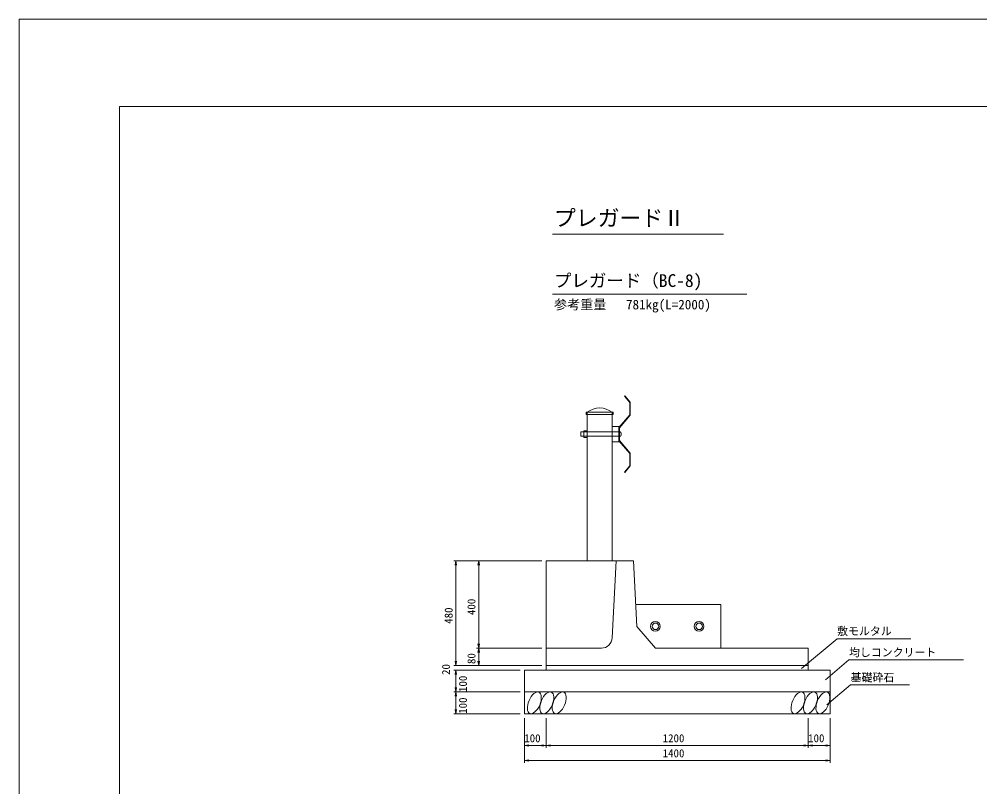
# Model space of a CAD drawing. Units: millimetres on the paper. Extents: x 0 to 841, y 0 to 594.
# Drawn here: x 0 to 220, y 418.3 to 594 of the extents above; entities that cross this region are included whole.
import ezdxf
from ezdxf.enums import TextEntityAlignment as Align

# ---------------------------------------------------------------- set-up
doc = ezdxf.new("R2010")
doc.units = ezdxf.units.MM
for name, color, linetype, lineweight in [('D-STR-DIM（寸法）', 7, 'Continuous', 18), ('D-STR-HTXT（旗揚げ）', 7, 'Continuous', 18), ('D-STR-STRn（構造物）', 7, 'Continuous', 18), ('D-STR（構造物外形線）', 1, 'Continuous', 18), ('D-TTL(外枠）', 2, 'Continuous', 18), ('DEFPOINTS_2', 8, 'Continuous', 18)]:
    doc.layers.add(name, color=color, linetype=linetype, lineweight=lineweight)
doc.layers.add('D-STR-TXT（文字）', color=7, linetype='Continuous')
doc.layers.add('D-TTL-TXT（文字）', color=7, linetype='Continuous')
doc.styles.add('ＭＳ ゴシック', font='')
doc.styles.get('ＭＳ ゴシック').set_extended_font_data('MS Gothic')

msp = doc.modelspace()

# ---------------------------------------------------------------- linework, layer by layer
at = {"layer": 'D-STR-DIM（寸法）'}
for p, q in [((119.677, 470.012), (99.49, 470.012)), ((99.823, 469.012), (99.99, 470.012)), ((99.99, 470.012), (100.157, 469.012)), ((99.99, 470.012), (99.99, 469.012)), ((99.99, 469.012), (99.99, 447.012)), ((119.677, 470.012), (104.712, 470.012)), ((105.045, 469.012), (105.212, 470.012)), ((105.212, 470.012), (105.379, 469.012)), ((105.212, 470.012), (105.212, 469.012)), ((105.212, 469.012), (105.212, 451.012)), ((105.212, 450.012), (105.045, 451.012)), ((105.379, 451.012), (105.212, 450.012)), ((105.212, 450.012), (105.212, 451.012)), ((119.677, 450.012), (104.712, 450.012)), ((119.677, 450.012), (104.712, 450.012)), ((105.045, 449.012), (105.212, 450.012)), ((105.212, 450.012), (105.379, 449.012)), ((105.212, 450.012), (105.212, 449.012)), ((105.212, 449.012), (105.212, 447.012)), ((99.99, 446.012), (99.823, 447.012)), ((99.99, 446.012), (99.823, 447.012)), ((99.99, 447.012), (99.99, 448.012)), ((100.157, 447.012), (99.99, 446.012)), ((99.99, 446.012), (99.99, 447.012)), ((100.157, 447.012), (99.99, 446.012)), ((99.99, 446.012), (99.99, 447.012)), ((105.212, 446.012), (105.045, 447.012)), ((105.379, 447.012), (105.212, 446.012)), ((105.212, 446.012), (105.212, 447.012)), ((119.677, 446.012), (99.49, 446.012)), ((119.677, 446.012), (99.49, 446.012)), ((114.677, 445.012), (99.49, 445.012)), ((114.677, 445.012), (99.49, 445.012)), ((99.823, 444.012), (99.99, 445.012)), ((99.823, 444.012), (99.99, 445.012)), ((99.99, 445.012), (100.157, 444.012)), ((99.99, 445.012), (99.99, 444.012)), ((99.99, 445.012), (100.157, 444.012)), ((99.99, 445.012), (99.99, 444.012)), ((119.677, 446.012), (104.712, 446.012)), ((99.99, 444.012), (99.99, 441.012)), ((99.99, 444.012), (99.99, 443.012)), ((114.677, 440.012), (99.49, 440.012)), ((114.677, 440.012), (99.49, 440.012)), ((99.99, 440.012), (99.823, 441.012)), ((99.823, 439.012), (99.99, 440.012)), ((100.157, 441.012), (99.99, 440.012)), ((99.99, 440.012), (99.99, 441.012)), ((99.99, 440.012), (100.157, 439.012)), ((99.99, 440.012), (99.99, 439.012)), ((99.99, 436.012), (99.99, 439.012)), ((99.99, 435.012), (99.823, 436.012)), ((100.157, 436.012), (99.99, 435.012)), ((99.99, 435.012), (99.99, 436.012)), ((114.677, 435.012), (99.49, 435.012)), ((115.677, 434.012), (115.677, 427.228)), ((115.677, 434.012), (115.677, 423.788)), ((120.677, 434.012), (120.677, 427.228)), ((120.677, 434.012), (120.677, 427.228)), ((180.677, 434.012), (180.677, 427.228)), ((180.677, 434.012), (180.677, 427.228)), ((185.677, 434.012), (185.677, 427.228)), ((185.677, 434.012), (185.677, 423.788)), ((115.677, 427.728), (116.677, 427.895)), ((116.677, 427.562), (115.677, 427.728)), ((115.677, 427.728), (116.677, 427.728)), ((116.677, 427.728), (119.677, 427.728)), ((119.677, 427.895), (120.677, 427.728)), ((120.677, 427.728), (119.677, 427.562)), ((120.677, 427.728), (119.677, 427.728)), ((120.677, 427.728), (121.677, 427.895)), ((121.677, 427.562), (120.677, 427.728)), ((120.677, 427.728), (121.677, 427.728)), ((121.677, 427.728), (179.677, 427.728)), ((179.677, 427.895), (180.677, 427.728)), ((180.677, 427.728), (179.677, 427.562)), ((180.677, 427.728), (179.677, 427.728)), ((180.677, 427.728), (181.677, 427.895)), ((181.677, 427.562), (180.677, 427.728)), ((180.677, 427.728), (181.677, 427.728)), ((184.677, 427.728), (181.677, 427.728)), ((184.677, 427.895), (185.677, 427.728)), ((185.677, 427.728), (184.677, 427.562)), ((185.677, 427.728), (184.677, 427.728)), ((115.677, 424.288), (116.677, 424.455)), ((116.677, 424.122), (115.677, 424.288)), ((115.677, 424.288), (116.677, 424.288)), ((184.677, 424.288), (116.677, 424.288)), ((184.677, 424.455), (185.677, 424.288)), ((185.677, 424.288), (184.677, 424.122)), ((185.677, 424.288), (184.677, 424.288))]:
    msp.add_line(p, q, dxfattribs=at)
at = {"layer": 'D-STR-HTXT（旗揚げ）'}
for p, q in [((122.098, 544.802), (161.306, 544.802)), ((122.098, 531.077), (166.636, 531.077)), ((179.168, 445.371), (187.291, 452.181)), ((204.147, 452.181), (187.291, 452.181)), ((184.589, 442.785), (190.005, 447.325)), ((216.229, 447.325), (190.005, 447.325)), ((184.968, 437.046), (190.384, 441.585)), ((203.857, 441.585), (190.384, 441.585))]:
    msp.add_line(p, q, dxfattribs=at)
at = {"layer": 'D-STR-STRn（構造物）'}
for p, q in [((138.597, 507.687), (138.684, 507.762)), ((138.597, 507.687), (139.819, 506.262)), ((138.684, 507.762), (139.935, 506.304)), ((139.819, 506.262), (139.819, 503.43)), ((139.935, 506.304), (139.935, 503.387)), ((136.034, 504.012), (129.819, 504.012)), ((129.819, 504.012), (129.819, 503.512)), ((130.07, 504.012), (130.07, 470.012)), ((135.784, 504.012), (135.784, 470.012)), ((136.034, 504.012), (136.034, 503.512)), ((136.034, 503.512), (129.819, 503.512)), ((139.819, 503.43), (137.319, 500.513)), ((139.935, 503.387), (137.434, 500.471)), ((128.569, 499.512), (137.434, 499.512)), ((128.569, 499.512), (128.569, 498.512)), ((129.269, 499.762), (130.07, 499.762)), ((129.269, 499.762), (129.269, 498.262)), ((135.784, 500.762), (137.319, 500.762)), ((137.319, 500.762), (137.319, 497.262)), ((137.319, 500.513), (137.319, 497.511)), ((137.434, 500.471), (137.434, 497.554)), ((128.569, 498.512), (137.434, 498.512)), ((129.269, 498.262), (130.07, 498.262)), ((135.784, 497.262), (137.319, 497.262)), ((137.319, 497.511), (139.819, 494.595)), ((137.434, 497.554), (139.935, 494.637)), ((139.819, 494.595), (139.819, 491.763)), ((139.935, 494.637), (139.935, 491.721)), ((139.819, 491.763), (138.597, 490.337)), ((139.935, 491.721), (138.684, 490.262)), ((138.597, 490.337), (138.684, 490.262)), ((185.677, 445.012), (115.677, 445.012)), ((115.677, 445.012), (115.677, 435.012)), ((120.677, 446.012), (120.677, 445.012)), ((180.677, 446.012), (180.677, 445.012)), ((185.677, 445.012), (185.677, 435.012)), ((185.677, 440.012), (115.677, 440.012)), ((185.677, 435.012), (115.677, 435.012))]:
    msp.add_line(p, q, dxfattribs=at)
for centre, radius, start, end in [((132.927, 500.43), 4.583, 51.4244, 128.57564), ((137.184, 499.012), 0.65, 292.62005, 67.37991)]:
    msp.add_arc(centre, radius, start, end, dxfattribs=at)
for centre in [(117.96, 437.512), (120.812, 437.512), (123.663, 437.512), (178.339, 437.512), (181.19, 437.512), (184.042, 437.512)]:
    msp.add_ellipse(centre, major_axis=(1.03, 2.445), ratio=0.500113, dxfattribs=at)
at = {"layer": 'D-STR（構造物外形線）'}
for p, q in [((120.677, 446.012), (120.677, 470.012)), ((120.677, 470.012), (136.677, 470.012)), ((136.677, 470.012), (135.796, 452.387)), ((136.677, 470.012), (140.677, 470.012)), ((140.677, 470.012), (141.427, 455.012)), ((160.677, 460.012), (141.177, 460.012)), ((160.677, 460.012), (160.677, 450.012)), ((141.427, 455.012), (145.677, 450.012)), ((120.677, 450.012), (133.299, 450.012)), ((145.677, 450.012), (180.677, 450.012)), ((180.677, 446.012), (180.677, 450.012)), ((120.677, 446.012), (180.677, 446.012))]:
    msp.add_line(p, q, dxfattribs=at)
for centre, radius in [((145.677, 455.012), 1.125), ((145.677, 455.012), 0.75), ((155.677, 455.012), 1.125), ((155.677, 455.012), 0.75)]:
    msp.add_circle(centre, radius, dxfattribs=at)
msp.add_arc((133.299, 452.512), 2.5, 270, 357.13759, dxfattribs=at)
at = {"layer": 'D-TTL(外枠）'}
for p, q in [((23, 574), (818, 574)), ((23, 20), (23, 574))]:
    msp.add_line(p, q, dxfattribs=at)
at = {"layer": 'DEFPOINTS_2'}
for p, q in [((0, 594), (841, 594)), ((0, 0), (0, 594))]:
    msp.add_line(p, q, dxfattribs=at)

# ---------------------------------------------------------------- texts
at = {"layer": 'D-STR-DIM（寸法）', "style": 'ＭＳ ゴシック'}
for s, p in [('400', (105.012, 457.588)), ('480', (99.79, 455.588)), ('80', (105.012, 446.382)), ('20', (99.19, 443.875)), ('100', (103.066, 439.981)), ('100', (103.066, 434.981))]:
    msp.add_text(s, height=1.833, rotation=90, dxfattribs=at).set_placement(p, align=Align.BOTTOM_LEFT)
for s, p in [('100', (115.645, 427.928)), ('1200', (147.333, 427.928)), ('100', (180.645, 427.928)), ('1400', (147.333, 424.488))]:
    msp.add_text(s, height=1.833, dxfattribs=at).set_placement(p, align=Align.BOTTOM_LEFT)
at = {"layer": 'D-STR-TXT（文字）', "style": 'ＭＳ ゴシック'}
for s, p in [('敷モルタル', (187.291, 452.434)), ('均しコンクリート', (190.005, 447.577)), ('基礎砕石', (190.384, 441.838))]:
    msp.add_text(s, height=1.833, dxfattribs=at).set_placement(p, align=Align.BOTTOM_LEFT)
at = {"layer": 'D-TTL-TXT（文字）', "style": 'ＭＳ ゴシック'}
for s, height, p in [('プレガードⅡ', 3.666, (122.449, 545.546)), ('プレガード（BC-8)', 2.933, (122.449, 531.82)), ('参考重量\u3000 781kg(L=2000)', 2.199, (122.449, 526.916))]:
    msp.add_text(s, height=height, dxfattribs=at).set_placement(p, align=Align.BOTTOM_LEFT)

doc.saveas('drawing.dxf')
